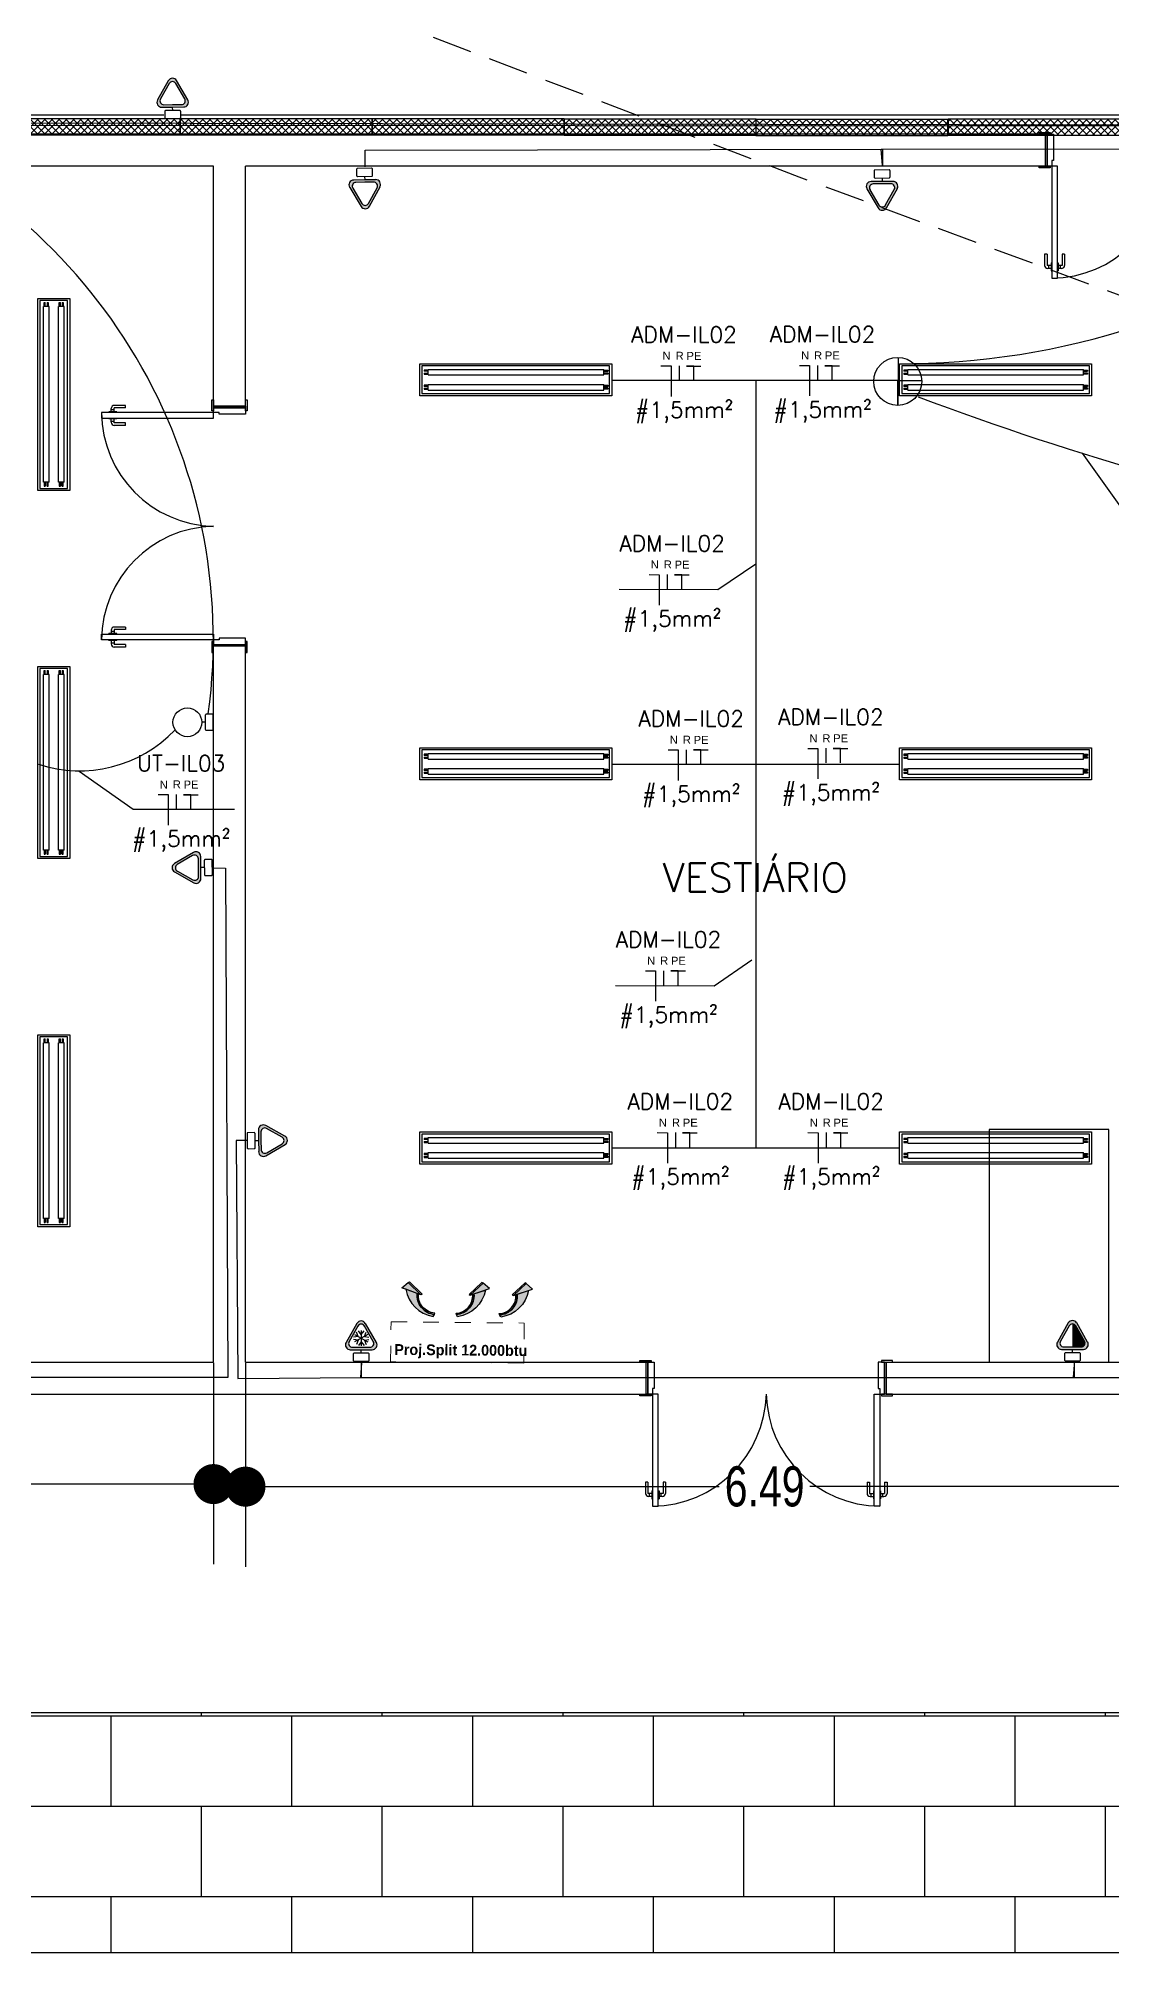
# Model space of a CAD drawing. Header units: metres. Extents: x 2442 to 5008, y 1070 to 2228.
# Drawn here: x 2494.68 to 2501.39, y 1088.13 to 1100.09 of the extents above; entities that cross this region are included whole.
import ezdxf
from ezdxf.enums import TextEntityAlignment as Align

# ---------------------------------------------------------------- set-up
doc = ezdxf.new("R2010")
doc.units = ezdxf.units.M
doc.linetypes.add('HIDDEN', pattern=[0.375, 0.25, -0.125])
doc.layers.get('Defpoints').update_dxf_attribs({"color": 130})
doc.layers.add('0.09', color=1, linetype='Continuous', lineweight=9)
for name, color, linetype in [('003', 1, 'Continuous'), ('01', 1, 'Continuous'), ('AR CONDICIONADO RESIDENCIAL', 130, 'Continuous'), ('ARQ LAYOUT', 252, 'Continuous'), ('ARQ-COTAS', 1, 'Continuous'), ('ARQ-TEXTO3', 3, 'Continuous'), ('ARQ_ELÉTRODUTOS', 2, 'Continuous'), ('ARQ_PAREDES', 6, 'Continuous'), ('ARQ_PORTAS', 3, 'Continuous'), ('ARQ_TOMADAS', 30, 'Continuous'), ('CEILLING', 5, 'Continuous'), ('ELETROCALHA', 1, 'Continuous'), ('FIACAO', 7, 'Continuous'), ('fluxoinsuflamento', 112, 'Continuous'), ('HATCH_ELETRODUTOS', 7, 'Continuous'), ('INDICACAO_BIT_FIACAO', 10, 'Continuous'), ('INDICACAO_CIRCUITO_FIA', 7, 'Continuous'), ('INTERRUPTORES RESIDENCIAL', 150, 'Continuous'), ('LINHA_DE_CHAMADA', 7, 'Continuous'), ('LUMINÁRIAS RESIDENCIAL', 150, 'Continuous'), ('muro', 50, 'Continuous'), ('QGBT', 7, 'Continuous'), ('TOMADAS 220V RESIDENCIAL', 130, 'Continuous')]:
    doc.layers.add(name, color=color, linetype=linetype)
doc.styles.add('ARIAL', font='arial.ttf')
doc.styles.add('Century G', font='')
doc.styles.add('Luciene 01', font='swisscl.ttf')
doc.styles.add('ROMANS', font='ROMANS.SHX')
doc.styles.get("Standard").update_dxf_attribs({"font": 'arial.ttf'})
doc.styles.get('Century G').set_extended_font_data('Century Gothic', bold=True)
doc.linetypes.add('ELETROCALHA', pattern='A,0.5,-0.2,["=",Standard,S=0.18,R=0,X=-0.15,Y=-0.08],0', length=0.7)
doc.dimstyles.new('LP 50', dxfattribs={"dimscale": 0.5, "dimtxt": 0.5, "dimasz": 0.5, "dimexe": 1, "dimexo": 0.01, "dimgap": 0.05, "dimtad": 0, "dimzin": 0, "dimdsep": 46, "dimtxsty": 'Luciene 01', "dimblk": 'DOT', "dimcen": 1, "dimclrd": 256, "dimclre": 256, "dimclrt": 256, "dimadec": 0, "dimazin": 0, "dimtfac": 1, "dimtofl": 0, "dimtmove": 0, "dimatfit": 3, "dimldrblk": 'DOT', "dimfxl": 1, "dimtolj": 1, "dimtzin": 0, "dimlwd": -1, "dimarcsym": 1})
pattern_1 = [(45, (-1434.340204, -219.729673), (-0.0224506403, 0.0224506403), []), (135, (-1434.340204, -219.729673), (-0.0224506403, -0.0224506403), [])]

# ---------------------------------------------------------------- blocks, each defined once
blk = doc.blocks.new('porta120')
at = {"layer": 'ARQ_PORTAS'}
for p, q in [((2471.919, 1122.518), (2471.919, 1122.513)), ((2471.969, 1122.518), (2471.919, 1122.518)), ((2471.934, 1122.518), (2471.934, 1122.538)), ((2471.934, 1122.532), (2471.954, 1122.532)), ((2472.024, 1122.558), (2471.954, 1122.558)), ((2471.954, 1122.518), (2471.954, 1122.543)), ((2472.024, 1122.543), (2471.954, 1122.543)), ((2471.969, 1122.518), (2471.969, 1122.513)), ((2472.024, 1122.543), (2472.024, 1122.558)), ((2471.919, 1122.478), (2471.919, 1122.473)), ((2471.969, 1122.473), (2471.919, 1122.473)), ((2471.934, 1122.453), (2471.934, 1122.473)), ((2471.934, 1122.459), (2471.954, 1122.459)), ((2471.954, 1122.448), (2471.954, 1122.473)), ((2472.024, 1122.448), (2471.954, 1122.448)), ((2472.024, 1122.433), (2471.954, 1122.433)), ((2471.969, 1122.478), (2471.969, 1122.473)), ((2472.024, 1122.433), (2472.024, 1122.448)), ((2471.919, 1121.128), (2471.919, 1121.133)), ((2471.969, 1121.133), (2471.919, 1121.133)), ((2471.919, 1121.088), (2471.919, 1121.093)), ((2471.969, 1121.088), (2471.919, 1121.088)), ((2471.934, 1121.153), (2471.934, 1121.133)), ((2471.934, 1121.147), (2471.954, 1121.147)), ((2471.934, 1121.088), (2471.934, 1121.068)), ((2471.934, 1121.074), (2471.954, 1121.074)), ((2472.024, 1121.173), (2471.954, 1121.173)), ((2472.024, 1121.158), (2471.954, 1121.158)), ((2471.954, 1121.158), (2471.954, 1121.133)), ((2471.954, 1121.088), (2471.954, 1121.063)), ((2472.024, 1121.063), (2471.954, 1121.063)), ((2471.969, 1121.128), (2471.969, 1121.133)), ((2471.969, 1121.088), (2471.969, 1121.093)), ((2472.024, 1121.173), (2472.024, 1121.158)), ((2472.024, 1121.063), (2472.024, 1121.048)), ((2472.024, 1121.048), (2471.954, 1121.048))]:
    blk.add_line(p, q, dxfattribs=at)
for points in [[(2472.574, 1122.478), (2472.574, 1122.513), (2471.874, 1122.513), (2471.874, 1122.478)], [(2472.574, 1122.523), (2472.564, 1122.523), (2472.564, 1122.593), (2472.574, 1122.593)], [(2472.574, 1122.543), (2472.574, 1122.553), (2472.774, 1122.553), (2472.774, 1122.543)], [(2472.774, 1122.543), (2472.774, 1122.503), (2472.609, 1122.503), (2472.609, 1122.513), (2472.574, 1122.513), (2472.574, 1122.543)], [(2472.774, 1122.593), (2472.784, 1122.593), (2472.784, 1122.523), (2472.774, 1122.523)], [(2472.574, 1121.128), (2472.574, 1121.093), (2471.874, 1121.093), (2471.874, 1121.128)], [(2472.574, 1121.083), (2472.564, 1121.083), (2472.564, 1121.013), (2472.574, 1121.013)], [(2472.774, 1121.063), (2472.774, 1121.103), (2472.609, 1121.103), (2472.609, 1121.093), (2472.574, 1121.093), (2472.574, 1121.063)], [(2472.574, 1121.053), (2472.574, 1121.063), (2472.774, 1121.063), (2472.774, 1121.053)], [(2472.774, 1121.013), (2472.784, 1121.013), (2472.784, 1121.083), (2472.774, 1121.083)]]:
    blk.add_lwpolyline(points, close=True, dxfattribs=at)
for centre, radius, start, end in [((2472.592, 1122.52), 0.718, 180.577, 268.6014), ((2471.954, 1122.538), 0.02, 90, 180), ((2471.954, 1122.453), 0.02, 180, 270), ((2472.591, 1121.086), 0.717, 91.3684, 179.4355), ((2471.954, 1121.153), 0.02, 90, 180), ((2471.954, 1121.068), 0.02, 180, 270)]:
    blk.add_arc(centre, radius, start, end, dxfattribs=at)
blk = doc.blocks.new('_Dot')
at = {"color": 0, "linetype": 'ByBlock', "lineweight": -2}
blk.add_line((-0.5, 0), (-1, 0), dxfattribs=at)
at = {"color": 0, "linetype": 'ByBlock', "const_width": 0.5}
blk.add_lwpolyline([(-0.25, 0, 1), (0.25, 0, 1)], format="xyb", close=True, dxfattribs=at)
blk = doc.blocks.new('*D322')
at = {"lineweight": -2, "transparency": 16777216}
for p, q in [((2489.378, 1091.814), (2489.378, 1090.557)), ((2495.778, 1091.814), (2495.778, 1090.557))]:
    blk.add_line(p, q, dxfattribs=at)
at = {"transparency": 16777216}
for p, q in [((2489.628, 1091.057), (2492.295, 1091.057)), ((2495.528, 1091.057), (2492.861, 1091.057))]:
    blk.add_line(p, q, dxfattribs=at)
at = {"layer": 'Defpoints', "color": 0, "transparency": 16777216}
for p in [(2489.378, 1091.819), (2495.778, 1091.819), (2495.778, 1091.057)]:
    blk.add_point(p, dxfattribs=at)
at = {"transparency": 16777216, "xscale": 0.25, "yscale": 0.25, "zscale": 0.25, "rotation": 180}
blk.add_blockref('_Dot', (2489.378, 1091.057), dxfattribs=at)
at = {"transparency": 16777216, "xscale": 0.25, "yscale": 0.25, "zscale": 0.25}
blk.add_blockref('_Dot', (2495.778, 1091.057), dxfattribs=at)
at = {"transparency": 16777216, "insert": (2492.578, 1091.057), "char_height": 0.25, "attachment_point": 5, "style": 'Luciene 01'}
blk.add_mtext('\\A1;6.40', dxfattribs=at)
blk = doc.blocks.new('*D323')
at = {"lineweight": -2, "transparency": 16777216}
for p, q in [((2495.978, 1091.814), (2495.978, 1090.541)), ((2502.467, 1091.814), (2502.467, 1090.541))]:
    blk.add_line(p, q, dxfattribs=at)
at = {"transparency": 16777216}
for p, q in [((2496.228, 1091.041), (2498.939, 1091.041)), ((2502.217, 1091.041), (2499.506, 1091.041))]:
    blk.add_line(p, q, dxfattribs=at)
at = {"layer": 'Defpoints', "color": 0, "transparency": 16777216}
for p in [(2495.978, 1091.819), (2502.467, 1091.819), (2502.467, 1091.041)]:
    blk.add_point(p, dxfattribs=at)
at = {"transparency": 16777216, "xscale": 0.25, "yscale": 0.25, "zscale": 0.25, "rotation": 180}
blk.add_blockref('_Dot', (2495.978, 1091.041), dxfattribs=at)
at = {"transparency": 16777216, "xscale": 0.25, "yscale": 0.25, "zscale": 0.25}
blk.add_blockref('_Dot', (2502.467, 1091.041), dxfattribs=at)
at = {"transparency": 16777216, "insert": (2499.223, 1091.041), "char_height": 0.25, "attachment_point": 5, "style": 'Luciene 01'}
blk.add_mtext('\\A1;6.49', dxfattribs=at)
blk = doc.blocks.new('*U350', base_point=(827.839, 596.659))
at = {"ltscale": 0.035}
for p, q in [((827.252, 596.745), (827.252, 596.572)), ((828.426, 596.745), (827.252, 596.745)), ((827.264, 596.718), (827.289, 596.718)), ((827.264, 596.711), (827.264, 596.718)), ((827.264, 596.711), (827.289, 596.711)), ((827.264, 596.693), (827.264, 596.7)), ((827.289, 596.7), (827.264, 596.7)), ((827.289, 596.693), (827.264, 596.693)), ((828.387, 596.723), (827.289, 596.723)), ((827.289, 596.723), (827.289, 596.688)), ((828.387, 596.688), (827.289, 596.688)), ((828.387, 596.723), (828.387, 596.688)), ((828.412, 596.718), (828.387, 596.718)), ((828.412, 596.711), (828.387, 596.711)), ((828.387, 596.7), (828.412, 596.7)), ((828.387, 596.693), (828.412, 596.693)), ((828.412, 596.711), (828.412, 596.718)), ((828.412, 596.693), (828.412, 596.7)), ((828.426, 596.572), (828.426, 596.745)), ((827.252, 596.572), (828.426, 596.572)), ((827.264, 596.624), (827.289, 596.624)), ((827.264, 596.618), (827.264, 596.624)), ((827.264, 596.618), (827.289, 596.618)), ((827.264, 596.599), (827.264, 596.606)), ((827.289, 596.606), (827.264, 596.606)), ((827.289, 596.599), (827.264, 596.599)), ((828.387, 596.629), (827.289, 596.629)), ((827.289, 596.629), (827.289, 596.594)), ((828.387, 596.594), (827.289, 596.594)), ((828.387, 596.629), (828.387, 596.594)), ((828.412, 596.624), (828.387, 596.624)), ((828.412, 596.618), (828.387, 596.618)), ((828.387, 596.606), (828.412, 596.606)), ((828.387, 596.599), (828.412, 596.599)), ((828.412, 596.618), (828.412, 596.624)), ((828.412, 596.599), (828.412, 596.606))]:
    blk.add_line(p, q, dxfattribs=at)
blk.add_lwpolyline([(827.239, 596.759), (828.439, 596.759), (828.439, 596.559), (827.239, 596.559)], close=True)
blk = doc.blocks.new('*U351')
at = {"layer": 'LUMINÁRIAS RESIDENCIAL', "ltscale": 50}
blk.add_blockref('*U350', (0, 0), dxfattribs=at)
blk = doc.blocks.new('*U352')
at = {"color": 0, "linetype": 'ByBlock', "lineweight": -2, "transparency": 16777216}
for p in [(0, 4.4), (2.3, 4.4), (4.6, 4.4), (0, 2.2), (2.3, 2.2), (4.6, 2.2), (0, 0), (2.3, 0), (4.6, 0)]:
    blk.add_blockref('*U351', p, dxfattribs=at)
blk = doc.blocks.new('*U353', base_point=(827.839, 596.659))
at = {"ltscale": 0.035}
for p, q in [((827.252, 596.745), (827.252, 596.572)), ((828.426, 596.745), (827.252, 596.745)), ((827.264, 596.718), (827.289, 596.718)), ((827.264, 596.711), (827.264, 596.718)), ((827.264, 596.711), (827.289, 596.711)), ((827.264, 596.693), (827.264, 596.7)), ((827.289, 596.7), (827.264, 596.7)), ((827.289, 596.693), (827.264, 596.693)), ((828.387, 596.723), (827.289, 596.723)), ((827.289, 596.723), (827.289, 596.688)), ((828.387, 596.688), (827.289, 596.688)), ((828.387, 596.723), (828.387, 596.688)), ((828.412, 596.718), (828.387, 596.718)), ((828.412, 596.711), (828.387, 596.711)), ((828.387, 596.7), (828.412, 596.7)), ((828.387, 596.693), (828.412, 596.693)), ((828.412, 596.711), (828.412, 596.718)), ((828.412, 596.693), (828.412, 596.7)), ((828.426, 596.572), (828.426, 596.745)), ((827.252, 596.572), (828.426, 596.572)), ((827.264, 596.624), (827.289, 596.624)), ((827.264, 596.618), (827.264, 596.624)), ((827.264, 596.618), (827.289, 596.618)), ((827.264, 596.599), (827.264, 596.606)), ((827.289, 596.606), (827.264, 596.606)), ((827.289, 596.599), (827.264, 596.599)), ((828.387, 596.629), (827.289, 596.629)), ((827.289, 596.629), (827.289, 596.594)), ((828.387, 596.594), (827.289, 596.594)), ((828.387, 596.629), (828.387, 596.594)), ((828.412, 596.624), (828.387, 596.624)), ((828.412, 596.618), (828.387, 596.618)), ((828.387, 596.606), (828.412, 596.606)), ((828.387, 596.599), (828.412, 596.599)), ((828.412, 596.618), (828.412, 596.624)), ((828.412, 596.599), (828.412, 596.606))]:
    blk.add_line(p, q, dxfattribs=at)
blk.add_lwpolyline([(827.239, 596.759), (828.439, 596.759), (828.439, 596.559), (827.239, 596.559)], close=True)
blk = doc.blocks.new('*U354')
at = {"layer": 'LUMINÁRIAS RESIDENCIAL', "ltscale": 50}
blk.add_blockref('*U353', (0, 0), dxfattribs=at)
blk = doc.blocks.new('*U355')
at = {"color": 0, "linetype": 'ByBlock', "lineweight": -2, "transparency": 16777216}
for p in [(0, 4.8), (3, 4.8), (0, 2.4), (3, 2.4), (0, 0), (3, 0)]:
    blk.add_blockref('*U354', p, dxfattribs=at)
blk = doc.blocks.new('*U412', base_point=(1430, 202.333))
blk.add_line((1430, 202.333), (1430, 202.355))
blk.add_lwpolyline([(1429.956, 202.283), (1430.044, 202.283, 0.414214), (1430.05, 202.289), (1430.05, 202.327, 0.414214), (1430.044, 202.333), (1429.956, 202.333, 0.414214), (1429.95, 202.327), (1429.95, 202.289, 0.414214)], format="xyb", close=True)
blk.add_circle((1430, 202.445), 0.09)
blk = doc.blocks.new('A$C1135d751')
at = {"layer": 'INTERRUPTORES RESIDENCIAL'}
blk.add_blockref('*U412', (1.607, 0.067), dxfattribs=at)
blk = doc.blocks.new('A$Cd47b871b')
at = {"layer": 'HATCH_ELETRODUTOS'}
h = blk.add_hatch(dxfattribs=at)
h.set_pattern_fill('ANSI37', color=1, scale=0.01, style=0)
h.set_pattern_definition(pattern_1)
h.paths.add_polyline_path([(-0.6, -0.05), (0.6, -0.05), (0.6, 0.05), (-0.6, 0.05)])
at = {"layer": 'ELETROCALHA', "linetype": 'ELETROCALHA'}
blk.add_lwpolyline([(-0.6, -0.05), (0.6, -0.05), (0.6, 0.05), (-0.6, 0.05)], close=True, dxfattribs=at)
blk = doc.blocks.new('A$C4178ff39')
at = {"layer": 'HATCH_ELETRODUTOS'}
h = blk.add_hatch(dxfattribs=at)
h.set_pattern_fill('ANSI37', color=1, scale=0.01, style=0)
h.set_pattern_definition(pattern_1)
h.paths.add_polyline_path([(-0.6, -0.05), (0.6, -0.05), (0.6, 0.05), (-0.6, 0.05)])
at = {"layer": 'ELETROCALHA', "linetype": 'ELETROCALHA'}
blk.add_lwpolyline([(-0.6, -0.05), (0.6, -0.05), (0.6, 0.05), (-0.6, 0.05)], close=True, dxfattribs=at)
blk = doc.blocks.new('A$C7926d10d')
at = {"layer": 'HATCH_ELETRODUTOS'}
h = blk.add_hatch(dxfattribs=at)
h.set_pattern_fill('ANSI37', color=1, scale=0.01, style=0)
h.set_pattern_definition(pattern_1)
h.paths.add_polyline_path([(-0.6, -0.05), (0.6, -0.05), (0.6, 0.05), (-0.6, 0.05)])
at = {"layer": 'ELETROCALHA', "linetype": 'ELETROCALHA'}
blk.add_lwpolyline([(-0.6, -0.05), (0.6, -0.05), (0.6, 0.05), (-0.6, 0.05)], close=True, dxfattribs=at)
blk = doc.blocks.new('A$Ce15a24e0')
at = {"layer": 'HATCH_ELETRODUTOS'}
h = blk.add_hatch(dxfattribs=at)
h.set_pattern_fill('ANSI37', color=1, scale=0.01, style=0)
h.set_pattern_definition(pattern_1)
h.paths.add_polyline_path([(-0.6, -0.05), (0.6, -0.05), (0.6, 0.05), (-0.6, 0.05)])
at = {"layer": 'ELETROCALHA', "linetype": 'ELETROCALHA'}
blk.add_lwpolyline([(-0.6, -0.05), (0.6, -0.05), (0.6, 0.05), (-0.6, 0.05)], close=True, dxfattribs=at)
blk = doc.blocks.new('A$Cc4f39236')
at = {"layer": 'HATCH_ELETRODUTOS'}
h = blk.add_hatch(dxfattribs=at)
h.set_pattern_fill('ANSI37', color=1, scale=0.01, style=0)
h.set_pattern_definition(pattern_1)
h.paths.add_polyline_path([(-0.6, -0.05), (0.6, -0.05), (0.6, 0.05), (-0.6, 0.05)])
at = {"layer": 'ELETROCALHA', "linetype": 'ELETROCALHA'}
blk.add_lwpolyline([(-0.6, -0.05), (0.6, -0.05), (0.6, 0.05), (-0.6, 0.05)], close=True, dxfattribs=at)
blk = doc.blocks.new('A$C84b65e3e')
at = {"layer": 'ARQ_ELÉTRODUTOS', "lineweight": -3}
for name, p in [('A$Cd47b871b', (0, 0)), ('A$C4178ff39', (1.2, 0)), ('A$C7926d10d', (2.4, 0)), ('A$Ce15a24e0', (3.6, -0.001)), ('A$Cc4f39236', (4.799, -0.003))]:
    blk.add_blockref(name, p, dxfattribs=at)
blk = doc.blocks.new('A$C5c12d58d')
at = {"layer": 'ARQ_ELÉTRODUTOS'}
blk.add_circle((0, 0), 0.15, dxfattribs=at)
blk = doc.blocks.new('A$C97385c09')
at = {"layer": 'ARQ_ELÉTRODUTOS'}
for p, q in [((-0.384, -2.049), (-0.386, -2.349)), ((-0.386, -2.349), (-0.386, -2.193)), ((-0.386, -2.193), (-0.237, -2.193))]:
    blk.add_line(p, q, dxfattribs=at)
blk.add_blockref('A$C5c12d58d', (-0.386, -2.199), dxfattribs=at)
blk = doc.blocks.new('fluxoins')
at = {"layer": 'fluxoinsuflamento'}
h = blk.add_hatch(color=256, dxfattribs=at)
h.paths.add_polyline_path([(16.35, 1.41), (15.85, 2.28, -0.419144), (5.42, 0.42), (1.86, -2.66, 0.319207)])
h.paths.add_polyline_path([(6.6, 1.44), (0, -0.52), (0.6, -3.75)])
for points in [[(6.6, 1.44), (0, -0.52), (0, 0), (6.6, 1.96)], [(0.6, -3.75), (0, -0.52), (6.6, 1.44)]]:
    blk.add_lwpolyline(points, close=True, dxfattribs=at)
for points in [[(1.86, -2.66, 0.319207), (16.35, 1.41), (15.85, 2.28, -0.419144), (5.42, 0.42)], [(5.81, 0.76), (5.42, 0.42, 0.419144), (15.85, 2.28), (15.48, 2.62, -0.416345)]]:
    blk.add_lwpolyline(points, format="xyb", close=True, dxfattribs=at)
blk = doc.blocks.new('ar12btu')
at = {"layer": '0.09', "color": 30, "linetype": 'HIDDEN', "ltscale": 0.1, "elevation": 58.603}
blk.add_lwpolyline([(2957.628, 1311.62), (2957.628, 1312.453), (2957.878, 1312.453), (2957.878, 1311.62)], close=True, dxfattribs=at)
at = {"layer": 'CEILLING', "yscale": 0.01599995220457446, "zscale": 0.01599995220457446}
for p, xscale, rotation in [((2957.377, 1312.456, 58.603), -0.01599995220457446, 150.1415857965343), ((2957.377, 1312.186, 58.603), -0.01599995220457446, 150.1415857965343), ((2957.377, 1311.733, 58.603), 0.01599995220457446, 29.85841420346571)]:
    blk.add_blockref('fluxoins', p, dxfattribs=dict(at, xscale=xscale, rotation=rotation))
at = {"layer": 'ARQ-COTAS', "color": 30, "insert": (2957.767, 1311.642, 226.782), "char_height": 0.06703, "width": 1.01626, "attachment_point": 1, "rotation": 90, "style": 'Century G'}
blk.add_mtext('\\pxql;Proj.Split 12.000btu', dxfattribs=at)
blk = doc.blocks.new('*U815', base_point=(1425.928, 193.787))
at = {"linetype": 'ByBlock'}
h = blk.add_hatch(color=256, dxfattribs=at)
h.dxf.hatch_style = 1
h.paths.add_polyline_path([(1426.023, 193.853), (1425.955, 193.973, 0.580323), (1425.902, 193.973), (1425.834, 193.853, 0.575867), (1425.86, 193.808), (1425.928, 193.808), (1425.997, 193.808, 0.575867)])
h.paths.add_polyline_path([(1425.983, 193.824), (1425.928, 193.824), (1425.874, 193.824, -0.575867), (1425.853, 193.86), (1425.908, 193.956, -0.580323), (1425.949, 193.956), (1426.004, 193.86, -0.575867)], flags=16)
for p, q in [((1425.902, 193.973), (1425.834, 193.853)), ((1425.908, 193.956), (1425.853, 193.86)), ((1425.887, 193.904), (1425.97, 193.857)), ((1425.97, 193.904), (1425.887, 193.857)), ((1425.909, 193.892), (1425.898, 193.919)), ((1425.928, 193.903), (1425.911, 193.926)), ((1425.928, 193.928), (1425.928, 193.833)), ((1425.928, 193.903), (1425.946, 193.926)), ((1425.948, 193.892), (1425.959, 193.919)), ((1426.004, 193.86), (1425.949, 193.956)), ((1426.023, 193.853), (1425.955, 193.973)), ((1425.86, 193.808), (1425.928, 193.808)), ((1425.874, 193.824), (1425.928, 193.824)), ((1425.909, 193.892), (1425.88, 193.888)), ((1425.909, 193.869), (1425.88, 193.873)), ((1425.909, 193.869), (1425.898, 193.842)), ((1425.928, 193.858), (1425.911, 193.835)), ((1425.928, 193.858), (1425.946, 193.835)), ((1425.928, 193.824), (1425.983, 193.824)), ((1425.928, 193.808), (1425.997, 193.808)), ((1425.928, 193.787), (1425.928, 193.808)), ((1425.948, 193.892), (1425.977, 193.888)), ((1425.948, 193.869), (1425.977, 193.873)), ((1425.948, 193.869), (1425.959, 193.842))]:
    blk.add_line(p, q)
blk.add_lwpolyline([(1425.884, 193.737), (1425.972, 193.737, 0.414214), (1425.978, 193.743), (1425.978, 193.781, 0.414214), (1425.972, 193.787), (1425.884, 193.787, 0.414214), (1425.878, 193.781), (1425.878, 193.743, 0.414214)], format="xyb", close=True)
for centre, radius, start, end in [((1425.928, 193.958), 0.0301, 29.7449, 150.2551), ((1425.928, 193.944), 0.0241, 29.7449, 150.2551), ((1425.86, 193.839), 0.0301, 150.2551, 270), ((1425.874, 193.848), 0.0241, 150.2551, 270), ((1425.983, 193.848), 0.0241, 270, 29.7449), ((1425.997, 193.839), 0.0301, 270, 29.7449)]:
    blk.add_arc(centre, radius, start, end)
blk = doc.blocks.new('*U856', base_point=(1431.422, 204.482))
h = blk.add_hatch(color=256)
h.dxf.hatch_style = 1
h.paths.add_polyline_path([(1431.396, 204.669), (1431.327, 204.549, 0.575867), (1431.354, 204.504), (1431.422, 204.504), (1431.491, 204.504, 0.575867), (1431.517, 204.549), (1431.448, 204.669, 0.580323)])
h.paths.add_polyline_path([(1431.443, 204.651), (1431.498, 204.555, -0.575867), (1431.477, 204.519), (1431.422, 204.519), (1431.367, 204.519, -0.575867), (1431.346, 204.555), (1431.401, 204.651, -0.580323)], flags=16)
for p, q in [((1431.396, 204.669), (1431.327, 204.549)), ((1431.517, 204.549), (1431.448, 204.669)), ((1431.401, 204.651), (1431.346, 204.555)), ((1431.498, 204.555), (1431.443, 204.651)), ((1431.354, 204.504), (1431.422, 204.504)), ((1431.367, 204.519), (1431.422, 204.519)), ((1431.422, 204.519), (1431.477, 204.519)), ((1431.422, 204.504), (1431.491, 204.504)), ((1431.422, 204.482), (1431.422, 204.504))]:
    blk.add_line(p, q)
blk.add_lwpolyline([(1431.378, 204.432), (1431.466, 204.432, 0.414214), (1431.472, 204.438), (1431.472, 204.476, 0.414214), (1431.466, 204.482), (1431.378, 204.482, 0.414214), (1431.372, 204.476), (1431.372, 204.438, 0.414214)], format="xyb", close=True)
for centre, radius, start, end in [((1431.422, 204.654), 0.0301, 29.7449, 150.2551), ((1431.354, 204.534), 0.0301, 150.2551, 270), ((1431.367, 204.543), 0.0241, 150.2551, 270), ((1431.422, 204.639), 0.0241, 29.7449, 150.2551), ((1431.477, 204.543), 0.0241, 270, 29.7449), ((1431.491, 204.534), 0.0301, 270, 29.7449)]:
    blk.add_arc(centre, radius, start, end)
blk = doc.blocks.new('*U954', base_point=(1431.422, 204.482))
h = blk.add_hatch(color=256)
h.dxf.hatch_style = 1
h.paths.add_polyline_path([(1431.396, 204.669), (1431.327, 204.549, 0.575867), (1431.354, 204.504), (1431.422, 204.504), (1431.491, 204.504, 0.575867), (1431.517, 204.549), (1431.448, 204.669, 0.580323)])
h.paths.add_polyline_path([(1431.443, 204.651), (1431.498, 204.555, -0.575867), (1431.477, 204.519), (1431.422, 204.519), (1431.367, 204.519, -0.575867), (1431.346, 204.555), (1431.401, 204.651, -0.580323)], flags=16)
for p, q in [((1431.396, 204.669), (1431.327, 204.549)), ((1431.517, 204.549), (1431.448, 204.669)), ((1431.401, 204.651), (1431.346, 204.555)), ((1431.498, 204.555), (1431.443, 204.651)), ((1431.354, 204.504), (1431.422, 204.504)), ((1431.367, 204.519), (1431.422, 204.519)), ((1431.422, 204.519), (1431.477, 204.519)), ((1431.422, 204.504), (1431.491, 204.504)), ((1431.422, 204.482), (1431.422, 204.504))]:
    blk.add_line(p, q)
blk.add_lwpolyline([(1431.378, 204.432), (1431.466, 204.432, 0.414214), (1431.472, 204.438), (1431.472, 204.476, 0.414214), (1431.466, 204.482), (1431.378, 204.482, 0.414214), (1431.372, 204.476), (1431.372, 204.438, 0.414214)], format="xyb", close=True)
for centre, radius, start, end in [((1431.422, 204.654), 0.0301, 29.7449, 150.2551), ((1431.354, 204.534), 0.0301, 150.2551, 270), ((1431.367, 204.543), 0.0241, 150.2551, 270), ((1431.422, 204.639), 0.0241, 29.7449, 150.2551), ((1431.477, 204.543), 0.0241, 270, 29.7449), ((1431.491, 204.534), 0.0301, 270, 29.7449)]:
    blk.add_arc(centre, radius, start, end)
blk = doc.blocks.new('*U1011', base_point=(819.244, 592.163))
h = blk.add_hatch(color=256)
h.dxf.hatch_style = 1
h.paths.add_polyline_path([(819.218, 592.35), (819.15, 592.23, 0.575867), (819.176, 592.185), (819.244, 592.185), (819.313, 592.185, 0.575867), (819.339, 592.23), (819.271, 592.35, 0.580323)])
h.paths.add_polyline_path([(819.265, 592.332), (819.32, 592.236, -0.575867), (819.299, 592.2), (819.244, 592.2), (819.19, 592.2, -0.575867), (819.169, 592.236), (819.224, 592.332, -0.580323)], flags=16)
blk.add_hatch(color=256).paths.add_polyline_path([(819.265, 592.332, 0.269143), (819.244, 592.344), (819.244, 592.2), (819.299, 592.2, 0.575867), (819.32, 592.236)])
for p, q in [((819.218, 592.35), (819.15, 592.23)), ((819.339, 592.23), (819.271, 592.35)), ((819.224, 592.332), (819.169, 592.236)), ((819.32, 592.236), (819.265, 592.332)), ((819.176, 592.185), (819.244, 592.185)), ((819.19, 592.2), (819.244, 592.2)), ((819.244, 592.2), (819.299, 592.2)), ((819.244, 592.185), (819.313, 592.185)), ((819.244, 592.163), (819.244, 592.185))]:
    blk.add_line(p, q)
blk.add_lwpolyline([(819.2, 592.113), (819.288, 592.113, 0.414214), (819.294, 592.119), (819.294, 592.157, 0.414214), (819.288, 592.163), (819.2, 592.163, 0.414214), (819.194, 592.157), (819.194, 592.119, 0.414214)], format="xyb", close=True)
for centre, radius, start, end in [((819.244, 592.335), 0.0301, 29.7449, 150.2551), ((819.176, 592.215), 0.0301, 150.2551, 270), ((819.19, 592.224), 0.0241, 150.2551, 270), ((819.244, 592.32), 0.0241, 29.7449, 150.2551), ((819.299, 592.224), 0.0241, 270, 29.7449), ((819.313, 592.215), 0.0301, 270, 29.7449)]:
    blk.add_arc(centre, radius, start, end)
blk = doc.blocks.new('*U1027', base_point=(1431.422, 204.482))
h = blk.add_hatch(color=256)
h.dxf.hatch_style = 1
h.paths.add_polyline_path([(1431.396, 204.669), (1431.327, 204.549, 0.575867), (1431.354, 204.504), (1431.422, 204.504), (1431.491, 204.504, 0.575867), (1431.517, 204.549), (1431.448, 204.669, 0.580323)])
h.paths.add_polyline_path([(1431.443, 204.651), (1431.498, 204.555, -0.575867), (1431.477, 204.519), (1431.422, 204.519), (1431.367, 204.519, -0.575867), (1431.346, 204.555), (1431.401, 204.651, -0.580323)], flags=16)
for p, q in [((1431.396, 204.669), (1431.327, 204.549)), ((1431.517, 204.549), (1431.448, 204.669)), ((1431.401, 204.651), (1431.346, 204.555)), ((1431.498, 204.555), (1431.443, 204.651)), ((1431.354, 204.504), (1431.422, 204.504)), ((1431.367, 204.519), (1431.422, 204.519)), ((1431.422, 204.519), (1431.477, 204.519)), ((1431.422, 204.504), (1431.491, 204.504)), ((1431.422, 204.482), (1431.422, 204.504))]:
    blk.add_line(p, q)
blk.add_lwpolyline([(1431.378, 204.432), (1431.466, 204.432, 0.414214), (1431.472, 204.438), (1431.472, 204.476, 0.414214), (1431.466, 204.482), (1431.378, 204.482, 0.414214), (1431.372, 204.476), (1431.372, 204.438, 0.414214)], format="xyb", close=True)
for centre, radius, start, end in [((1431.422, 204.654), 0.0301, 29.7449, 150.2551), ((1431.354, 204.534), 0.0301, 150.2551, 270), ((1431.367, 204.543), 0.0241, 150.2551, 270), ((1431.422, 204.639), 0.0241, 29.7449, 150.2551), ((1431.477, 204.543), 0.0241, 270, 29.7449), ((1431.491, 204.534), 0.0301, 270, 29.7449)]:
    blk.add_arc(centre, radius, start, end)
blk = doc.blocks.new('*U1029', base_point=(1431.422, 204.482))
h = blk.add_hatch(color=256)
h.dxf.hatch_style = 1
h.paths.add_polyline_path([(1431.396, 204.669), (1431.327, 204.549, 0.575867), (1431.354, 204.504), (1431.422, 204.504), (1431.491, 204.504, 0.575867), (1431.517, 204.549), (1431.448, 204.669, 0.580323)])
h.paths.add_polyline_path([(1431.443, 204.651), (1431.498, 204.555, -0.575867), (1431.477, 204.519), (1431.422, 204.519), (1431.367, 204.519, -0.575867), (1431.346, 204.555), (1431.401, 204.651, -0.580323)], flags=16)
for p, q in [((1431.396, 204.669), (1431.327, 204.549)), ((1431.517, 204.549), (1431.448, 204.669)), ((1431.401, 204.651), (1431.346, 204.555)), ((1431.498, 204.555), (1431.443, 204.651)), ((1431.354, 204.504), (1431.422, 204.504)), ((1431.367, 204.519), (1431.422, 204.519)), ((1431.422, 204.519), (1431.477, 204.519)), ((1431.422, 204.504), (1431.491, 204.504)), ((1431.422, 204.482), (1431.422, 204.504))]:
    blk.add_line(p, q)
blk.add_lwpolyline([(1431.378, 204.432), (1431.466, 204.432, 0.414214), (1431.472, 204.438), (1431.472, 204.476, 0.414214), (1431.466, 204.482), (1431.378, 204.482, 0.414214), (1431.372, 204.476), (1431.372, 204.438, 0.414214)], format="xyb", close=True)
for centre, radius, start, end in [((1431.422, 204.654), 0.0301, 29.7449, 150.2551), ((1431.354, 204.534), 0.0301, 150.2551, 270), ((1431.367, 204.543), 0.0241, 150.2551, 270), ((1431.422, 204.639), 0.0241, 29.7449, 150.2551), ((1431.477, 204.543), 0.0241, 270, 29.7449), ((1431.491, 204.534), 0.0301, 270, 29.7449)]:
    blk.add_arc(centre, radius, start, end)
blk = doc.blocks.new('*U1031', base_point=(1431.422, 204.482))
h = blk.add_hatch(color=256)
h.dxf.hatch_style = 1
h.paths.add_polyline_path([(1431.396, 204.669), (1431.327, 204.549, 0.575867), (1431.354, 204.504), (1431.422, 204.504), (1431.491, 204.504, 0.575867), (1431.517, 204.549), (1431.448, 204.669, 0.580323)])
h.paths.add_polyline_path([(1431.443, 204.651), (1431.498, 204.555, -0.575867), (1431.477, 204.519), (1431.422, 204.519), (1431.367, 204.519, -0.575867), (1431.346, 204.555), (1431.401, 204.651, -0.580323)], flags=16)
for p, q in [((1431.396, 204.669), (1431.327, 204.549)), ((1431.517, 204.549), (1431.448, 204.669)), ((1431.401, 204.651), (1431.346, 204.555)), ((1431.498, 204.555), (1431.443, 204.651)), ((1431.354, 204.504), (1431.422, 204.504)), ((1431.367, 204.519), (1431.422, 204.519)), ((1431.422, 204.519), (1431.477, 204.519)), ((1431.422, 204.504), (1431.491, 204.504)), ((1431.422, 204.482), (1431.422, 204.504))]:
    blk.add_line(p, q)
blk.add_lwpolyline([(1431.378, 204.432), (1431.466, 204.432, 0.414214), (1431.472, 204.438), (1431.472, 204.476, 0.414214), (1431.466, 204.482), (1431.378, 204.482, 0.414214), (1431.372, 204.476), (1431.372, 204.438, 0.414214)], format="xyb", close=True)
for centre, radius, start, end in [((1431.422, 204.654), 0.0301, 29.7449, 150.2551), ((1431.354, 204.534), 0.0301, 150.2551, 270), ((1431.367, 204.543), 0.0241, 150.2551, 270), ((1431.422, 204.639), 0.0241, 29.7449, 150.2551), ((1431.477, 204.543), 0.0241, 270, 29.7449), ((1431.491, 204.534), 0.0301, 270, 29.7449)]:
    blk.add_arc(centre, radius, start, end)

msp = doc.modelspace()

# ---------------------------------------------------------------- hatches: boundary and pattern name
at = {"layer": 'muro', "true_color": 0xf1eb1f}
h = msp.add_hatch(dxfattribs=at)
h.set_pattern_fill('BRICK', color=2, scale=0.089, style=0)
h.paths.add_polyline_path([(2463.228, 1126.62), (2524.663, 1126.62), (2524.663, 1088.129), (2463.228, 1088.129)])
h.paths.add_polyline_path([(2464.728, 1124.746), (2522.788, 1124.746), (2522.788, 1089.628), (2464.728, 1089.628)], flags=16)

# ---------------------------------------------------------------- linework, layer by layer
at = {"layer": 'ARQ LAYOUT'}
msp.add_lwpolyline([(2500.626, 1091.819), (2501.374, 1091.819), (2501.374, 1093.272), (2500.626, 1093.272)], close=True, dxfattribs=at)
at = {"layer": 'ARQ_ELÉTRODUTOS', "lineweight": -3}
msp.add_line((2492.486, 1099.565), (2512.008, 1099.535), dxfattribs=at)
at = {"layer": 'ARQ_ELÉTRODUTOS'}
for p, q in [((2498.267, 1097.954), (2500.065, 1097.954)), ((2499.167, 1097.957), (2499.167, 1093.157)), ((2498.267, 1095.556), (2500.066, 1095.556)), ((2498.267, 1093.157), (2500.065, 1093.157))]:
    msp.add_line(p, q, dxfattribs=at)
at = {"layer": 'ARQ_ELÉTRODUTOS', "linetype": 'HIDDEN'}
msp.add_arc((2578.489, 1309.871), 224.991, 241.07147, 251.35905, dxfattribs=at)
at = {"layer": 'ARQ_ELÉTRODUTOS', "lineweight": -3}
for centre, radius, start, end in [((2492.316, 1096.334), 3.461, 352.3007, 68.9147), ((2507.387, 1117.147), 20.598, 249.5297, 267.1404)]:
    msp.add_arc(centre, radius, start, end, dxfattribs=at)
at = {"layer": 'ARQ_ELÉTRODUTOS'}
for centre, radius, start, end in [((2500.093, 1102.707), 4.648, 270.715, 308.2707), ((2494.94, 1096.341), 0.827, 251.994, 316.1756)]:
    msp.add_arc(centre, radius, start, end, dxfattribs=at)
at = {"layer": 'ARQ_PAREDES'}
for p, q in [((2500.978, 1099.292), (2500.978, 1099.492)), ((2495.778, 1097.792), (2495.778, 1099.292)), ((2495.978, 1097.792), (2495.978, 1099.292)), ((2495.778, 1091.819), (2495.778, 1096.292)), ((2495.978, 1091.819), (2495.978, 1096.292))]:
    msp.add_line(p, q, dxfattribs=at)
for points in [[(2499.983, 1091.619), (2519.969, 1091.619), (2519.969, 1122.171), (2466.478, 1122.171), (2466.478, 1118.655)], [(2466.478, 1105.237), (2466.478, 1091.619), (2498.483, 1091.619)], [(2500.978, 1099.492), (2489.078, 1099.492)], [(2495.778, 1099.292), (2489.378, 1099.292)], [(2500.978, 1099.292), (2495.978, 1099.292)], [(2495.978, 1097.792), (2495.778, 1097.792)], [(2495.978, 1096.292), (2495.778, 1096.292)], [(2489.378, 1091.819), (2495.778, 1091.819)], [(2495.978, 1091.819), (2498.483, 1091.819)], [(2498.483, 1091.619), (2498.483, 1091.819)], [(2499.983, 1091.619), (2499.983, 1091.819)], [(2499.983, 1091.819), (2502.467, 1091.819)]]:
    msp.add_lwpolyline(points, dxfattribs=at)
at = {"layer": 'ARQ_TOMADAS', "lineweight": -3}
for p, q in [((2512.449, 1099.539), (2473.924, 1099.552)), ((2495.467, 1099.611), (2489.128, 1099.609)), ((2502.757, 1099.61), (2495.573, 1099.611)), ((2496.726, 1099.392), (2499.96, 1099.397)), ((2496.726, 1099.287), (2496.726, 1099.392)), ((2499.952, 1099.397), (2503.281, 1099.404)), ((2499.96, 1099.296), (2499.952, 1099.397)), ((2499.96, 1099.397), (2499.96, 1099.296)), ((2495.774, 1094.907), (2495.854, 1094.905)), ((2495.854, 1094.905), (2495.867, 1091.722)), ((2495.984, 1093.203), (2495.919, 1093.203)), ((2495.919, 1093.203), (2495.931, 1091.716)), ((2496.703, 1091.814), (2496.696, 1091.723)), ((2496.703, 1091.723), (2496.703, 1091.814)), ((2501.159, 1091.828), (2501.152, 1091.723)), ((2501.159, 1091.723), (2501.159, 1091.828)), ((2495.867, 1091.722), (2493.577, 1091.722)), ((2495.931, 1091.716), (2496.703, 1091.723)), ((2496.696, 1091.723), (2501.159, 1091.723)), ((2501.152, 1091.723), (2502.564, 1091.723))]:
    msp.add_line(p, q, dxfattribs=at)
at = {"layer": 'FIACAO', "color": 4, "lineweight": -3}
for p, q in [((2498.575, 1098.044), (2498.638, 1098.044)), ((2498.638, 1098.044), (2498.638, 1097.853)), ((2499.44, 1098.046), (2499.504, 1098.046)), ((2499.504, 1098.046), (2499.503, 1097.856)), ((2498.501, 1096.74), (2498.564, 1096.739)), ((2498.564, 1096.739), (2498.564, 1096.549)), ((2498.62, 1095.644), (2498.683, 1095.644)), ((2498.683, 1095.644), (2498.683, 1095.454)), ((2499.492, 1095.654), (2499.556, 1095.654)), ((2499.556, 1095.654), (2499.555, 1095.464)), ((2495.432, 1095.365), (2495.495, 1095.365)), ((2495.495, 1095.365), (2495.495, 1095.175)), ((2498.478, 1094.265), (2498.541, 1094.265)), ((2498.541, 1094.265), (2498.541, 1094.074)), ((2498.552, 1093.253), (2498.615, 1093.252)), ((2498.615, 1093.252), (2498.615, 1093.062)), ((2499.494, 1093.253), (2499.558, 1093.252)), ((2499.558, 1093.252), (2499.558, 1093.062))]:
    msp.add_line(p, q, dxfattribs=at)
at = {"layer": 'FIACAO', "lineweight": -3}
for p, q in [((2498.688, 1098.044), (2498.688, 1097.952)), ((2498.78, 1098.043), (2498.734, 1098.043)), ((2499.553, 1098.046), (2499.553, 1097.955)), ((2499.645, 1098.045), (2499.599, 1098.045)), ((2498.614, 1096.74), (2498.614, 1096.648)), ((2498.706, 1096.739), (2498.66, 1096.739)), ((2498.733, 1095.645), (2498.733, 1095.553)), ((2498.825, 1095.644), (2498.779, 1095.644)), ((2499.605, 1095.655), (2499.605, 1095.563)), ((2499.697, 1095.653), (2499.651, 1095.653)), ((2495.545, 1095.366), (2495.545, 1095.274)), ((2495.637, 1095.364), (2495.591, 1095.364)), ((2498.591, 1094.265), (2498.591, 1094.173)), ((2498.683, 1094.264), (2498.637, 1094.264)), ((2498.665, 1093.253), (2498.665, 1093.161)), ((2498.756, 1093.252), (2498.71, 1093.252)), ((2499.607, 1093.253), (2499.607, 1093.161)), ((2499.699, 1093.252), (2499.653, 1093.252))]:
    msp.add_line(p, q, dxfattribs=at)
at = {"layer": 'FIACAO', "color": 3, "lineweight": -3}
for p, q in [((2498.734, 1098.043), (2498.825, 1098.043)), ((2498.78, 1097.953), (2498.78, 1098.043)), ((2499.599, 1098.045), (2499.69, 1098.045)), ((2499.645, 1097.955), (2499.645, 1098.045)), ((2498.66, 1096.739), (2498.751, 1096.739)), ((2498.705, 1096.648), (2498.706, 1096.739)), ((2498.779, 1095.644), (2498.87, 1095.644)), ((2498.824, 1095.553), (2498.825, 1095.644)), ((2499.651, 1095.653), (2499.742, 1095.653)), ((2499.697, 1095.563), (2499.697, 1095.653)), ((2495.591, 1095.364), (2495.682, 1095.364)), ((2495.637, 1095.274), (2495.637, 1095.364)), ((2498.637, 1094.264), (2498.728, 1094.264)), ((2498.682, 1094.174), (2498.683, 1094.264)), ((2498.71, 1093.252), (2498.802, 1093.252)), ((2498.756, 1093.161), (2498.756, 1093.252)), ((2499.653, 1093.252), (2499.744, 1093.252)), ((2499.699, 1093.161), (2499.699, 1093.252))]:
    msp.add_line(p, q, dxfattribs=at)
at = {"layer": 'LINHA_DE_CHAMADA'}
for points in [[(2501.208, 1097.498), (2501.765, 1096.719), (2502.398, 1096.719)], [(2498.313, 1096.648), (2498.93, 1096.646), (2499.167, 1096.808)], [(2494.938, 1095.511), (2495.276, 1095.274), (2495.91, 1095.274)], [(2498.29, 1094.173), (2498.907, 1094.171), (2499.144, 1094.333)]]:
    msp.add_lwpolyline(points, dxfattribs=at)
at = {"layer": 'muro'}
for points in [[(2463.228, 1126.62), (2524.663, 1126.62), (2524.663, 1088.129), (2463.228, 1088.129)], [(2464.728, 1124.746), (2522.788, 1124.746), (2522.788, 1089.628), (2464.728, 1089.628)]]:
    msp.add_lwpolyline(points, close=True, dxfattribs=at)

# ---------------------------------------------------------------- block references
for name, p, rotation in [('*U352', (2490.38, 1097.865), 270), ('*U355', (2500.667, 1097.957), 180.0000000000218)]:
    msp.add_blockref(name, p, dxfattribs=dict(rotation=rotation))
at = {"layer": '003', "rotation": 90}
for p in [(3623.531, -1373.282), (3621.036, -1380.955)]:
    msp.add_blockref('porta120', p, dxfattribs=at)
at = {"layer": '003'}
msp.add_blockref('porta120', (23.204, -24.761), dxfattribs=at)
at = {"layer": '01', "rotation": 269.4834704214647}
msp.add_blockref('ar12btu', (1211.984, 4061.403), dxfattribs=at)
at = {"layer": 'AR CONDICIONADO RESIDENCIAL'}
msp.add_blockref('*U815', (2496.701, 1091.875), dxfattribs=at)
at = {"layer": 'ARQ_ELÉTRODUTOS', "lineweight": -3}
for p in [(2494.97, 1099.537), (2500.97, 1099.536)]:
    msp.add_blockref('A$C84b65e3e', p, dxfattribs=at)
at = {"layer": 'ARQ_ELÉTRODUTOS'}
msp.add_blockref('A$C97385c09', (2500.441, 1100.146), dxfattribs=at)
at = {"layer": 'QGBT', "rotation": 90}
msp.add_blockref('A$C1135d751', (2495.794, 1094.21), dxfattribs=at)
at = {"layer": 'TOMADAS 220V RESIDENCIAL'}
for name, p, rotation in [('*U856', (2495.523, 1099.639), 0.421065558103378), ('*U1031', (2496.723, 1099.228), 181.1201557174701), ('*U1027', (2499.957, 1099.218), 180.4210655581034), ('*U954', (2495.721, 1094.909), 90.36000222669487), ('*U1029', (2496.038, 1093.203), 270.4210655581034)]:
    msp.add_blockref(name, p, dxfattribs=dict(at, rotation=rotation))
msp.add_blockref('*U1011', (2501.147, 1091.877), dxfattribs=at)

# ---------------------------------------------------------------- texts
at = {"layer": 'ARQ-TEXTO3', "insert": (2499.164, 1094.847), "char_height": 0.18, "attachment_point": 5, "style": 'ROMANS'}
msp.add_mtext('VESTIÁRIO', dxfattribs=at)
at = {"layer": 'INDICACAO_BIT_FIACAO', "style": 'ROMANS'}
for p in [(2498.719, 1097.819), (2499.585, 1097.821), (2498.645, 1096.515), (2498.764, 1095.419), (2499.637, 1095.429), (2495.576, 1095.14), (2498.622, 1094.04), (2498.696, 1093.028), (2499.639, 1093.028)]:
    msp.add_text('#1,5mm²', height=0.1, dxfattribs=at).set_placement(p, align=Align.TOP_CENTER)
at = {"layer": 'INDICACAO_CIRCUITO_FIA', "style": 'ROMANS'}
for s, p in [('ADM-IL02', (2498.719, 1098.189)), ('ADM-IL02', (2499.585, 1098.191)), ('ADM-IL02', (2498.645, 1096.885)), ('ADM-IL02', (2498.764, 1095.79)), ('ADM-IL02', (2499.637, 1095.8)), ('UT-IL03', (2495.576, 1095.511)), ('ADM-IL02', (2498.622, 1094.41)), ('ADM-IL02', (2498.696, 1093.398)), ('ADM-IL02', (2499.639, 1093.398))]:
    msp.add_text(s, height=0.1, dxfattribs=at).set_placement(p, align=Align.CENTER)
at = {"layer": 'INDICACAO_CIRCUITO_FIA', "color": 4, "ltscale": 0.5, "style": 'ARIAL'}
for p in [(2498.61, 1098.082), (2499.476, 1098.084), (2498.536, 1096.778), (2498.655, 1095.683), (2499.528, 1095.692), (2495.467, 1095.403), (2498.513, 1094.303), (2498.587, 1093.291), (2499.53, 1093.291)]:
    msp.add_text('N', height=0.05, dxfattribs=at).set_placement(p, align=Align.CENTER)
at = {"layer": 'INDICACAO_CIRCUITO_FIA', "color": 0, "ltscale": 0.5, "style": 'ARIAL'}
for p in [(2498.692, 1098.082), (2499.557, 1098.084), (2498.618, 1096.778), (2498.737, 1095.683), (2499.609, 1095.692), (2495.549, 1095.404), (2498.595, 1094.303), (2498.669, 1093.291), (2499.611, 1093.291)]:
    msp.add_text('R', height=0.05, dxfattribs=at).set_placement(p, align=Align.CENTER)
at = {"layer": 'INDICACAO_CIRCUITO_FIA', "color": 3, "ltscale": 0.5, "style": 'ARIAL'}
for p in [(2498.781, 1098.081), (2499.646, 1098.084), (2498.707, 1096.777), (2498.826, 1095.682), (2499.698, 1095.692), (2495.638, 1095.403), (2498.684, 1094.302), (2498.758, 1093.29), (2499.7, 1093.29)]:
    msp.add_text('PE', height=0.05, dxfattribs=at).set_placement(p, align=Align.CENTER)

# ---------------------------------------------------------------- dimensions: what is measured, and where the dimension line sits
for base, p1, p2, picture, middle in [((2495.778, 1091.057), (2489.378, 1091.819), (2495.778, 1091.819), '*D322', (2492.578, 1091.057)), ((2502.467, 1091.041), (2495.978, 1091.819), (2502.467, 1091.819), '*D323', (2499.223, 1091.041))]:
    dim = msp.add_linear_dim(base=base, p1=p1, p2=p2, dimstyle='LP 50')
    dim.commit()
    dim.dimension.update_dxf_attribs({"geometry": picture, "text_midpoint": middle})

doc.saveas('drawing.dxf')
